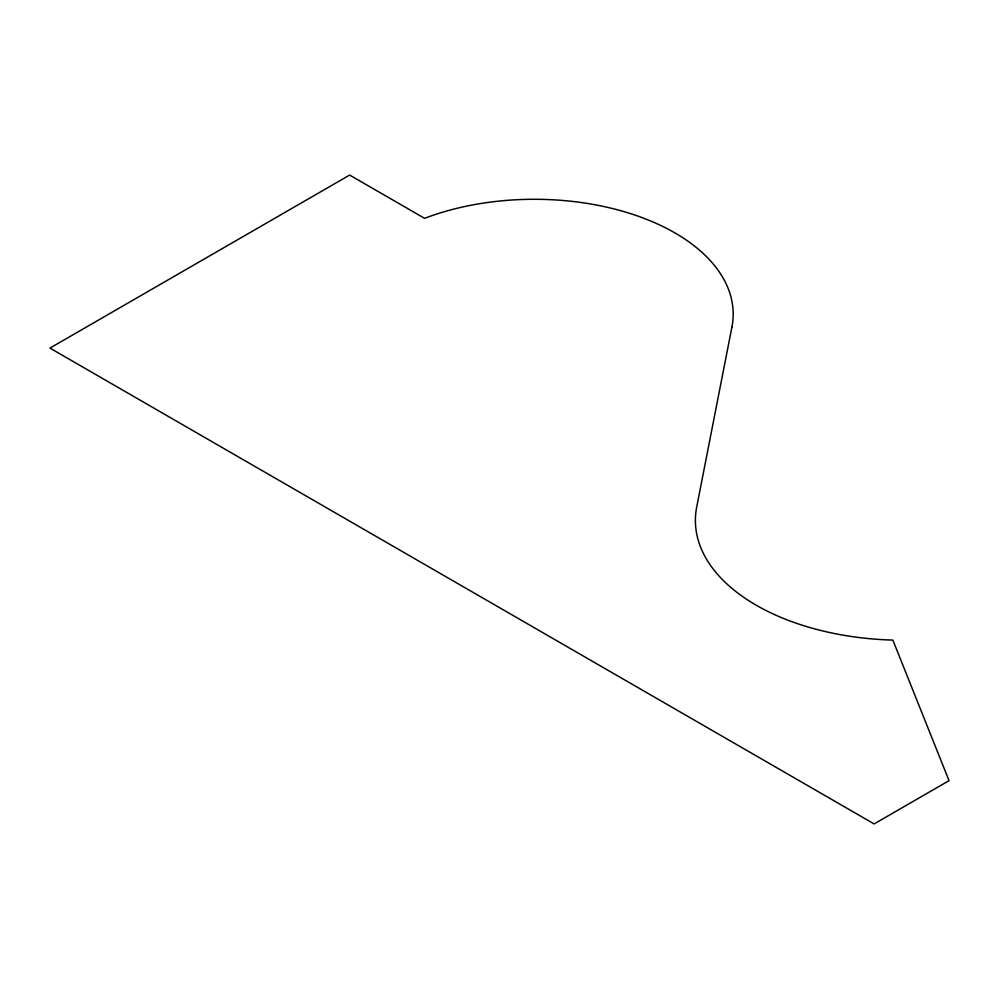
<?xml version="1.0" encoding="UTF-8"?>
<svg xmlns="http://www.w3.org/2000/svg" width="999" height="999" viewBox="0 0 999 999"><rect width="100%" height="100%" fill="white"/><g stroke="black" fill="none" stroke-linecap="round" stroke-linejoin="round"><path stroke-width="1.5" d="M731.93 326.998L696.703 507.055A207.38 119.73 0 0 0 892.856 640.084L949.05 780.669L874.125 823.938L49.95 348.102L349.65 175.062L424.575 218.331A198.901 114.835 0 0 1 638.161 216.184A198.901 114.835 0 0 1 731.93 326.998"/></g></svg>
